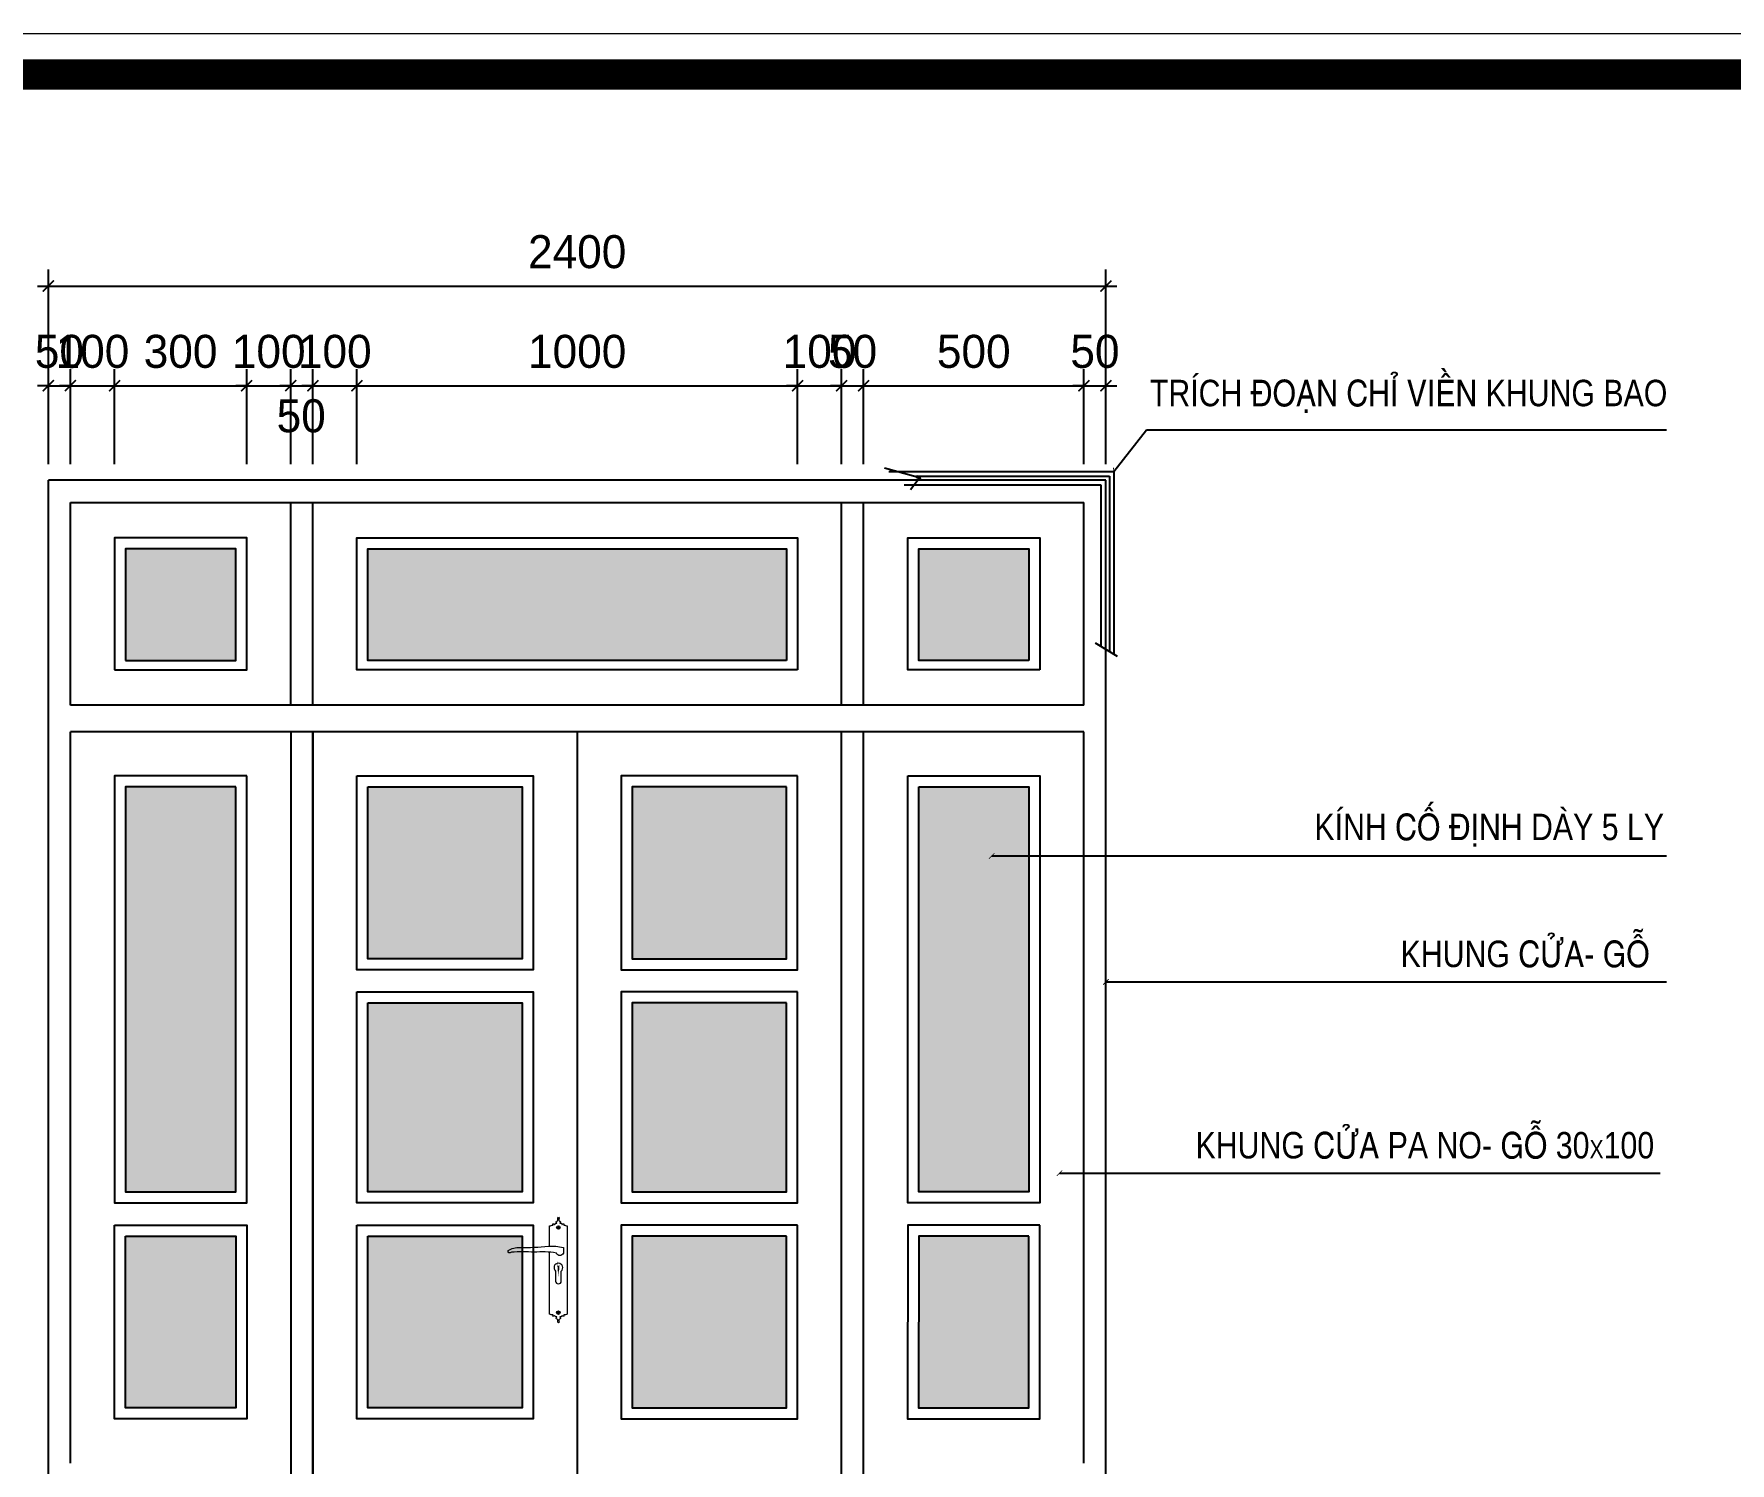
# Model space of a CAD drawing. Header units: millimetres. Extents: x 615730 to 2792744, y 139412 to 597571.
# Drawn here: x 1437575 to 1445273, y 297804 to 304290 of the extents above; entities that cross this region are included whole.
import ezdxf

# ---------------------------------------------------------------- set-up
doc = ezdxf.new("R2010")
doc.units = ezdxf.units.MM
doc.header["$MEASUREMENT"] = 0
doc.header["$PDMODE"] = 34
doc.layers.get('0').update_dxf_attribs({"lineweight": 5})
for name, color, linetype in [('DA', 135, 'Continuous'), ('H', 252, 'Continuous'), ('NC', 7, 'Continuous'), ('noi that', 29, 'Continuous'), ('NOITHAT', 144, 'Continuous'), ('VL', 155, 'Continuous')]:
    doc.layers.add(name, color=color, linetype=linetype)
doc.layers.add('thay', color=7, linetype='Continuous', lineweight=15)
doc.styles.add('KC2', font='', dxfattribs={"height": 120})
doc.styles.add('RO', font='ROMANS.SHX', dxfattribs={"height": 120})
doc.styles.add('VNI-AVO', font='vni-roms.shx')
doc.styles.get('KC2').set_extended_font_data('VNI-Helve-Condense')
doc.dimstyles.new('50 CS', dxfattribs={"dimtxt": 150, "dimasz": 50, "dimexe": 75, "dimexo": 0, "dimgap": 80, "dimtad": 1, "dimdec": 0, "dimlfac": 0.5, "dimzin": 12, "dimtxsty": 'VNI-AVO', "dimblk": 'ARCHTICK', "dimcen": 0, "dimdle": 50, "dimclrd": 252, "dimclre": 252, "dimclrt": 2, "dimadec": 0, "dimazin": 0, "dimtfac": 1, "dimtdec": 0, "dimtix": 1, "dimtmove": 2, "dimatfit": 0, "dimldrblk": 'OPEN90', "dimfxl": 1, "dimlwd": -1, "dimlwe": -1, "dimarcsym": 0})
doc.dimstyles.new('TL1-50TRUC', dxfattribs={"dimtxt": 150, "dimasz": 25, "dimexe": 50, "dimexo": 0, "dimgap": 20, "dimtad": 1, "dimdec": 0, "dimlfac": 0.5, "dimdsep": 46, "dimtxsty": 'RO', "dimblk": 'DOT', "dimcen": 100, "dimdle": 50, "dimclrd": 4, "dimclre": 4, "dimclrt": 30, "dimadec": 0, "dimazin": 0, "dimtfac": 1, "dimtdec": 0, "dimtix": 1, "dimtmove": 1, "dimatfit": 3, "dimldrblk": 'ARCHTICK', "dimfxl": 1, "dimtolj": 1, "dimarcsym": 0})

# ---------------------------------------------------------------- blocks, each defined once
blk = doc.blocks.new('KH')
for p, q in [((-8, 103), (-2, 103)), ((-4.9, 100), (-4.9, 105.9)), ((-8, -90.3), (-2, -90.3)), ((-4.9, -87.2), (-4.9, -93.2))]:
    blk.add_line(p, q)
for points, format in [([(-24.9, 60.5), (-24.9, 106.4, -0.071609), (-17.2, 108.3, 0.479125), (-18, 110.4, -0.235926), (-14.6, 111, 0.959415), (-12.5, 110.7, -0.383133), (-10.2, 112.7), (-8.1, 112.7), (-8.1, 113.4), (-9.3, 113.4, -0.653045), (-7.7, 117.5, 0.420902), (-6.1, 121.7, -0.384053), (-4.9, 126.4, -0.384053), (-3.8, 121.7, 0.420902), (-2.1, 117.5, -0.653045), (-0.5, 113.4), (-1.8, 113.4), (-1.8, 112.7), (0.3, 112.7, -0.383133), (2.6, 110.7, 0.959415), (4.8, 111, -0.235926), (8.1, 110.4, 0.479125), (7.4, 108.3, -0.071609), (15.1, 106.4), (15.1, -93.6, -0.071609), (7.4, -95.6, 0.479125), (8.1, -97.7, -0.235926), (4.8, -98.3, 0.959415), (2.6, -97.9, -0.383133), (0.3, -99.9), (-1.8, -99.9), (-1.8, -100.7), (-0.5, -100.7, -0.653045), (-2.1, -104.8, 0.420902), (-3.8, -109, -0.384053), (-4.9, -113.6, -0.384053), (-6.1, -109, 0.420902), (-7.7, -104.8, -0.653045), (-9.3, -100.7), (-8.1, -100.7), (-8.1, -99.9), (-10.2, -99.9, -0.383133), (-12.5, -97.9, 0.959415), (-14.6, -98.3, -0.235926), (-18, -97.7, 0.479125), (-17.2, -95.6, -0.071609), (-24.9, -93.6), (-24.9, 46.9)], "xyb"), ([(-4.8, 16.2, 6, 6, 0), (-4.8, 11.5, 4, 3, 0), (-4.8, 3.2, 1.8, 0.8, 0), (-4.8, -4.9, 1, 1.2, 0), (-4.8, -7.9, 1.2, 1.2, 0)], "xyseb")]:
    blk.add_lwpolyline(points, format=format)
blk.add_lwpolyline([(-9.5, 45, 0.067822), (-59.8, 46.7, 0.044011), (-111.6, 46.7, -0.789754), (-119.2, 50.9, -0.143435), (-92.2, 57.5, 0.029716), (-27.7, 60.3, -0.075751), (6.4, 57.7), (6.4, 44.8, -0.717442)], format="xyb", close=True)
for points in [[(-11.2, 4.2), (-11.2, -18.5)], [(1.6, -18.5), (1.6, 4.2)]]:
    blk.add_lwpolyline(points)
for centre in [(-4.9, 103), (-4.9, -90.3)]:
    blk.add_circle(centre, 3.92)
for centre, radius, start, end in [((-4.8, 11.8), 9.94, 309.9002, 230.0998), ((-4.8, -18.5), 6.38, 180, 0)]:
    blk.add_arc(centre, radius, start, end)
blk = doc.blocks.new('_ARCHTICK')
at = {"color": 0, "linetype": 'ByBlock', "const_width": 0.15}
blk.add_lwpolyline([(-0.5, -0.5), (0.5, 0.5)], dxfattribs=at)
blk = doc.blocks.new('*D2042')
at = {"layer": 'DEFPOINTS', "color": 0, "ltscale": 10, "transparency": 16777216}
for p in [(1437740.3, 302693.3), (1437640.3, 302337.5), (1437740.3, 302337.5)]:
    blk.add_point(p, dxfattribs=at)
at = {"layer": 'VL', "color": 252, "ltscale": 10, "transparency": 16777216}
for p, q in [((1437640.3, 302337.5), (1437640.3, 302768.3)), ((1437740.3, 302337.5), (1437740.3, 302768.3)), ((1437640.3, 302693.3), (1437590.3, 302693.3)), ((1437640.3, 302693.3), (1437740.3, 302693.3)), ((1437740.3, 302693.3), (1437790.3, 302693.3))]:
    blk.add_line(p, q, dxfattribs=at)
at = {"layer": 'VL', "color": 252, "ltscale": 10, "transparency": 16777216, "xscale": 50, "yscale": 50, "zscale": 50}
blk.add_blockref('_ARCHTICK', (1437640.3, 302693.3), dxfattribs=at)
at = {"layer": 'VL', "color": 252, "ltscale": 10, "transparency": 16777216, "xscale": 50, "yscale": 50, "zscale": 50, "rotation": 180}
blk.add_blockref('_ARCHTICK', (1437740.3, 302693.3), dxfattribs=at)
at = {"layer": 'VL', "color": 2, "ltscale": 10, "transparency": 16777216, "insert": (1437690.3, 302848.3), "char_height": 150, "attachment_point": 5, "style": 'VNI-AVO'}
blk.add_mtext('50', dxfattribs=at)
blk = doc.blocks.new('_Open90')
at = {"color": 0, "linetype": 'ByBlock', "lineweight": -2}
for p, q in [((0, 0), (-1, 0)), ((-0.5, 0.5), (0, 0)), ((0, 0), (-0.5, -0.5))]:
    blk.add_line(p, q, dxfattribs=at)
blk = doc.blocks.new('*D2043')
at = {"layer": 'DEFPOINTS', "color": 0, "ltscale": 10, "transparency": 16777216}
for p in [(1437940.3, 302693.3), (1437740.3, 302337.5), (1437940.3, 302337.5)]:
    blk.add_point(p, dxfattribs=at)
at = {"layer": 'VL', "color": 252, "ltscale": 10, "transparency": 16777216}
for p, q in [((1437740.3, 302337.5), (1437740.3, 302768.3)), ((1437940.3, 302337.5), (1437940.3, 302768.3)), ((1437740.3, 302693.3), (1437690.3, 302693.3)), ((1437740.3, 302693.3), (1437940.3, 302693.3)), ((1437940.3, 302693.3), (1437990.3, 302693.3))]:
    blk.add_line(p, q, dxfattribs=at)
at = {"layer": 'VL', "color": 252, "ltscale": 10, "transparency": 16777216, "xscale": 50, "yscale": 50, "zscale": 50}
blk.add_blockref('_ARCHTICK', (1437740.3, 302693.3), dxfattribs=at)
at = {"layer": 'VL', "color": 252, "ltscale": 10, "transparency": 16777216, "xscale": 50, "yscale": 50, "zscale": 50, "rotation": 180}
blk.add_blockref('_ARCHTICK', (1437940.3, 302693.3), dxfattribs=at)
at = {"layer": 'VL', "color": 2, "ltscale": 10, "transparency": 16777216, "insert": (1437840.3, 302848.3), "char_height": 150, "attachment_point": 5, "style": 'VNI-AVO'}
blk.add_mtext('100', dxfattribs=at)
blk = doc.blocks.new('*D2044')
at = {"layer": 'DEFPOINTS', "color": 0, "ltscale": 10, "transparency": 16777216}
for p in [(1438540.3, 302693.3), (1437940.3, 302337.5), (1438540.3, 302337.5)]:
    blk.add_point(p, dxfattribs=at)
at = {"layer": 'VL', "color": 252, "ltscale": 10, "transparency": 16777216}
for p, q in [((1437940.3, 302337.5), (1437940.3, 302768.3)), ((1438540.3, 302337.5), (1438540.3, 302768.3)), ((1437890.3, 302693.3), (1438590.3, 302693.3))]:
    blk.add_line(p, q, dxfattribs=at)
at = {"layer": 'VL', "color": 252, "ltscale": 10, "transparency": 16777216, "xscale": 50, "yscale": 50, "zscale": 50, "rotation": 180}
blk.add_blockref('_ARCHTICK', (1437940.3, 302693.3), dxfattribs=at)
at = {"layer": 'VL', "color": 252, "ltscale": 10, "transparency": 16777216, "xscale": 50, "yscale": 50, "zscale": 50}
blk.add_blockref('_ARCHTICK', (1438540.3, 302693.3), dxfattribs=at)
at = {"layer": 'VL', "color": 2, "ltscale": 10, "transparency": 16777216, "insert": (1438240.3, 302848.3), "char_height": 150, "attachment_point": 5, "style": 'VNI-AVO'}
blk.add_mtext('300', dxfattribs=at)
blk = doc.blocks.new('*D2045')
at = {"layer": 'DEFPOINTS', "color": 0, "ltscale": 10, "transparency": 16777216}
for p in [(1438740.3, 302693.3), (1438540.3, 302337.5), (1438740.3, 302337.5)]:
    blk.add_point(p, dxfattribs=at)
at = {"layer": 'VL', "color": 252, "ltscale": 10, "transparency": 16777216}
for p, q in [((1438540.3, 302337.5), (1438540.3, 302768.3)), ((1438740.3, 302337.5), (1438740.3, 302768.3)), ((1438540.3, 302693.3), (1438490.3, 302693.3)), ((1438540.3, 302693.3), (1438740.3, 302693.3)), ((1438740.3, 302693.3), (1438790.3, 302693.3))]:
    blk.add_line(p, q, dxfattribs=at)
at = {"layer": 'VL', "color": 252, "ltscale": 10, "transparency": 16777216, "xscale": 50, "yscale": 50, "zscale": 50}
blk.add_blockref('_ARCHTICK', (1438540.3, 302693.3), dxfattribs=at)
at = {"layer": 'VL', "color": 252, "ltscale": 10, "transparency": 16777216, "xscale": 50, "yscale": 50, "zscale": 50, "rotation": 180}
blk.add_blockref('_ARCHTICK', (1438740.3, 302693.3), dxfattribs=at)
at = {"layer": 'VL', "color": 2, "ltscale": 10, "transparency": 16777216, "insert": (1438640.3, 302848.3), "char_height": 150, "attachment_point": 5, "style": 'VNI-AVO'}
blk.add_mtext('100', dxfattribs=at)
blk = doc.blocks.new('*D2046')
at = {"layer": 'DEFPOINTS', "color": 0, "ltscale": 10, "transparency": 16777216}
for p in [(1438840.3, 302693.3), (1438740.3, 302337.5), (1438840.3, 302337.5)]:
    blk.add_point(p, dxfattribs=at)
at = {"layer": 'VL', "color": 252, "ltscale": 10, "transparency": 16777216}
for p, q in [((1438740.3, 302337.5), (1438740.3, 302768.3)), ((1438840.3, 302337.5), (1438840.3, 302768.3)), ((1438740.3, 302693.3), (1438690.3, 302693.3)), ((1438740.3, 302693.3), (1438840.3, 302693.3)), ((1438840.3, 302693.3), (1438890.3, 302693.3))]:
    blk.add_line(p, q, dxfattribs=at)
at = {"layer": 'VL', "color": 252, "ltscale": 10, "transparency": 16777216, "xscale": 50, "yscale": 50, "zscale": 50}
blk.add_blockref('_ARCHTICK', (1438740.3, 302693.3), dxfattribs=at)
at = {"layer": 'VL', "color": 252, "ltscale": 10, "transparency": 16777216, "xscale": 50, "yscale": 50, "zscale": 50, "rotation": 180}
blk.add_blockref('_ARCHTICK', (1438840.3, 302693.3), dxfattribs=at)
at = {"layer": 'VL', "color": 2, "ltscale": 10, "transparency": 16777216, "insert": (1438787.7, 302555.9), "char_height": 150, "attachment_point": 5, "style": 'VNI-AVO'}
blk.add_mtext('50', dxfattribs=at)
blk = doc.blocks.new('*D2047')
at = {"layer": 'DEFPOINTS', "color": 0, "ltscale": 10, "transparency": 16777216}
for p in [(1439040, 302693.3), (1438840.3, 302337.5), (1439040, 302337.5)]:
    blk.add_point(p, dxfattribs=at)
at = {"layer": 'VL', "color": 252, "ltscale": 10, "transparency": 16777216}
for p, q in [((1438840.3, 302337.5), (1438840.3, 302768.3)), ((1439040, 302337.5), (1439040, 302768.3)), ((1438840.3, 302693.3), (1438790.3, 302693.3)), ((1438840.3, 302693.3), (1439040, 302693.3)), ((1439040, 302693.3), (1439090, 302693.3))]:
    blk.add_line(p, q, dxfattribs=at)
at = {"layer": 'VL', "color": 252, "ltscale": 10, "transparency": 16777216, "xscale": 50, "yscale": 50, "zscale": 50}
blk.add_blockref('_ARCHTICK', (1438840.3, 302693.3), dxfattribs=at)
at = {"layer": 'VL', "color": 252, "ltscale": 10, "transparency": 16777216, "xscale": 50, "yscale": 50, "zscale": 50, "rotation": 180}
blk.add_blockref('_ARCHTICK', (1439040, 302693.3), dxfattribs=at)
at = {"layer": 'VL', "color": 2, "ltscale": 10, "transparency": 16777216, "insert": (1438940.1, 302848.3), "char_height": 150, "attachment_point": 5, "style": 'VNI-AVO'}
blk.add_mtext('100', dxfattribs=at)
blk = doc.blocks.new('*D2048')
at = {"layer": 'DEFPOINTS', "color": 0, "ltscale": 10, "transparency": 16777216}
for p in [(1441040.6, 302693.3), (1439040, 302337.5), (1441040.6, 302337.5)]:
    blk.add_point(p, dxfattribs=at)
at = {"layer": 'VL', "color": 252, "ltscale": 10, "transparency": 16777216}
for p, q in [((1439040, 302337.5), (1439040, 302768.3)), ((1441040.6, 302337.5), (1441040.6, 302768.3)), ((1438990, 302693.3), (1441090.6, 302693.3))]:
    blk.add_line(p, q, dxfattribs=at)
at = {"layer": 'VL', "color": 252, "ltscale": 10, "transparency": 16777216, "xscale": 50, "yscale": 50, "zscale": 50, "rotation": 180}
blk.add_blockref('_ARCHTICK', (1439040, 302693.3), dxfattribs=at)
at = {"layer": 'VL', "color": 252, "ltscale": 10, "transparency": 16777216, "xscale": 50, "yscale": 50, "zscale": 50}
blk.add_blockref('_ARCHTICK', (1441040.6, 302693.3), dxfattribs=at)
at = {"layer": 'VL', "color": 2, "ltscale": 10, "transparency": 16777216, "insert": (1440040.3, 302848.3), "char_height": 150, "attachment_point": 5, "style": 'VNI-AVO'}
blk.add_mtext('1000', dxfattribs=at)
blk = doc.blocks.new('*D2049')
at = {"layer": 'DEFPOINTS', "color": 0, "ltscale": 10, "transparency": 16777216}
for p in [(1441240.3, 302693.3), (1441040.6, 302337.5), (1441240.3, 302337.5)]:
    blk.add_point(p, dxfattribs=at)
at = {"layer": 'VL', "color": 252, "ltscale": 10, "transparency": 16777216}
for p, q in [((1441040.6, 302337.5), (1441040.6, 302768.3)), ((1441240.3, 302337.5), (1441240.3, 302768.3)), ((1441040.6, 302693.3), (1440990.6, 302693.3)), ((1441040.6, 302693.3), (1441240.3, 302693.3)), ((1441240.3, 302693.3), (1441290.3, 302693.3))]:
    blk.add_line(p, q, dxfattribs=at)
at = {"layer": 'VL', "color": 252, "ltscale": 10, "transparency": 16777216, "xscale": 50, "yscale": 50, "zscale": 50}
blk.add_blockref('_ARCHTICK', (1441040.6, 302693.3), dxfattribs=at)
at = {"layer": 'VL', "color": 252, "ltscale": 10, "transparency": 16777216, "xscale": 50, "yscale": 50, "zscale": 50, "rotation": 180}
blk.add_blockref('_ARCHTICK', (1441240.3, 302693.3), dxfattribs=at)
at = {"layer": 'VL', "color": 2, "ltscale": 10, "transparency": 16777216, "insert": (1441140.4, 302848.3), "char_height": 150, "attachment_point": 5, "style": 'VNI-AVO'}
blk.add_mtext('100', dxfattribs=at)
blk = doc.blocks.new('*D2050')
at = {"layer": 'DEFPOINTS', "color": 0, "ltscale": 10, "transparency": 16777216}
for p in [(1441340.3, 302693.3), (1441240.3, 302337.5), (1441340.3, 302337.5)]:
    blk.add_point(p, dxfattribs=at)
at = {"layer": 'VL', "color": 252, "ltscale": 10, "transparency": 16777216}
for p, q in [((1441240.3, 302337.5), (1441240.3, 302768.3)), ((1441340.3, 302337.5), (1441340.3, 302768.3)), ((1441240.3, 302693.3), (1441190.3, 302693.3)), ((1441240.3, 302693.3), (1441340.3, 302693.3)), ((1441340.3, 302693.3), (1441390.3, 302693.3))]:
    blk.add_line(p, q, dxfattribs=at)
at = {"layer": 'VL', "color": 252, "ltscale": 10, "transparency": 16777216, "xscale": 50, "yscale": 50, "zscale": 50}
blk.add_blockref('_ARCHTICK', (1441240.3, 302693.3), dxfattribs=at)
at = {"layer": 'VL', "color": 252, "ltscale": 10, "transparency": 16777216, "xscale": 50, "yscale": 50, "zscale": 50, "rotation": 180}
blk.add_blockref('_ARCHTICK', (1441340.3, 302693.3), dxfattribs=at)
at = {"layer": 'VL', "color": 2, "ltscale": 10, "transparency": 16777216, "insert": (1441290.3, 302848.3), "char_height": 150, "attachment_point": 5, "style": 'VNI-AVO'}
blk.add_mtext('50', dxfattribs=at)
blk = doc.blocks.new('*D2051')
at = {"layer": 'DEFPOINTS', "color": 0, "ltscale": 10, "transparency": 16777216}
for p in [(1442340.3, 302693.3), (1441340.3, 302337.5), (1442340.3, 302337.5)]:
    blk.add_point(p, dxfattribs=at)
at = {"layer": 'VL', "color": 252, "ltscale": 10, "transparency": 16777216}
for p, q in [((1441340.3, 302337.5), (1441340.3, 302768.3)), ((1442340.3, 302337.5), (1442340.3, 302768.3)), ((1441290.3, 302693.3), (1442390.3, 302693.3))]:
    blk.add_line(p, q, dxfattribs=at)
at = {"layer": 'VL', "color": 252, "ltscale": 10, "transparency": 16777216, "xscale": 50, "yscale": 50, "zscale": 50, "rotation": 180}
blk.add_blockref('_ARCHTICK', (1441340.3, 302693.3), dxfattribs=at)
at = {"layer": 'VL', "color": 252, "ltscale": 10, "transparency": 16777216, "xscale": 50, "yscale": 50, "zscale": 50}
blk.add_blockref('_ARCHTICK', (1442340.3, 302693.3), dxfattribs=at)
at = {"layer": 'VL', "color": 2, "ltscale": 10, "transparency": 16777216, "insert": (1441840.3, 302848.3), "char_height": 150, "attachment_point": 5, "style": 'VNI-AVO'}
blk.add_mtext('500', dxfattribs=at)
blk = doc.blocks.new('*D2052')
at = {"layer": 'DEFPOINTS', "color": 0, "ltscale": 10, "transparency": 16777216}
for p in [(1442440.3, 302693.3), (1442340.3, 302337.5), (1442440.3, 302337.5)]:
    blk.add_point(p, dxfattribs=at)
at = {"layer": 'VL', "color": 252, "ltscale": 10, "transparency": 16777216}
for p, q in [((1442340.3, 302337.5), (1442340.3, 302768.3)), ((1442440.3, 302337.5), (1442440.3, 302768.3)), ((1442340.3, 302693.3), (1442290.3, 302693.3)), ((1442340.3, 302693.3), (1442440.3, 302693.3)), ((1442440.3, 302693.3), (1442490.3, 302693.3))]:
    blk.add_line(p, q, dxfattribs=at)
at = {"layer": 'VL', "color": 252, "ltscale": 10, "transparency": 16777216, "xscale": 50, "yscale": 50, "zscale": 50}
blk.add_blockref('_ARCHTICK', (1442340.3, 302693.3), dxfattribs=at)
at = {"layer": 'VL', "color": 252, "ltscale": 10, "transparency": 16777216, "xscale": 50, "yscale": 50, "zscale": 50, "rotation": 180}
blk.add_blockref('_ARCHTICK', (1442440.3, 302693.3), dxfattribs=at)
at = {"layer": 'VL', "color": 2, "ltscale": 10, "transparency": 16777216, "insert": (1442390.3, 302848.3), "char_height": 150, "attachment_point": 5, "style": 'VNI-AVO'}
blk.add_mtext('50', dxfattribs=at)
blk = doc.blocks.new('*D2053')
at = {"layer": 'DEFPOINTS', "color": 0, "ltscale": 10, "transparency": 16777216}
for p in [(1442440.3, 303145.7), (1437640.3, 302337.5), (1442440.3, 302337.5)]:
    blk.add_point(p, dxfattribs=at)
at = {"layer": 'VL', "color": 252, "ltscale": 10, "transparency": 16777216}
for p, q in [((1437640.3, 302337.5), (1437640.3, 303220.7)), ((1442440.3, 302337.5), (1442440.3, 303220.7)), ((1437590.3, 303145.7), (1442490.3, 303145.7))]:
    blk.add_line(p, q, dxfattribs=at)
at = {"layer": 'VL', "color": 252, "ltscale": 10, "transparency": 16777216, "xscale": 50, "yscale": 50, "zscale": 50, "rotation": 180}
blk.add_blockref('_ARCHTICK', (1437640.3, 303145.7), dxfattribs=at)
at = {"layer": 'VL', "color": 252, "ltscale": 10, "transparency": 16777216, "xscale": 50, "yscale": 50, "zscale": 50}
blk.add_blockref('_ARCHTICK', (1442440.3, 303145.7), dxfattribs=at)
at = {"layer": 'VL', "color": 2, "ltscale": 10, "transparency": 16777216, "insert": (1440040.3, 303300.7), "char_height": 150, "attachment_point": 5, "style": 'VNI-AVO'}
blk.add_mtext('2400', dxfattribs=at)
blk = doc.blocks.new('_DOT')
at = {"color": 0, "linetype": 'ByBlock'}
blk.add_line((-0.5, 0), (-1, 0), dxfattribs=at)
at = {"color": 0, "linetype": 'ByBlock', "const_width": 0.5}
blk.add_lwpolyline([(-0.25, 0, 1), (0.25, 0, 1)], format="xyb", close=True, dxfattribs=at)

msp = doc.modelspace()

# ---------------------------------------------------------------- hatches: boundary and pattern name
at = {"layer": 'noi that'}
h = msp.add_hatch(color=5, dxfattribs=at)
h.set_gradient(color1=(0, 0, 255), one_color=1, tint=1, name='CURVED')
h.paths.add_polyline_path([(1437990.3, 301446), (1438490.3, 301446), (1438490.3, 301953.2), (1437990.3, 301953.2)])
h.paths.add_polyline_path([(1440990.6, 301446), (1439090, 301446), (1439090, 301953.2), (1440990.6, 301953.2)])
h.paths.add_polyline_path([(1439090.3, 300873.3), (1439790.8, 300873.3), (1439790.8, 300093), (1439090.3, 300093)])
h.paths.add_polyline_path([(1438490.3, 300873.3), (1437990.3, 300873.3), (1437990.3, 299034.4), (1438490.3, 299034.4)])
h.paths.add_polyline_path([(1437990.3, 298834.4), (1438490.9, 298834.4), (1438490.9, 298054), (1437990.3, 298054)])
h.paths.add_polyline_path([(1439090.3, 298834.4), (1439790.9, 298834.4), (1439790.9, 298054), (1439090.3, 298054)])
h.paths.add_polyline_path([(1439090.3, 299893), (1439790.8, 299893), (1439790.9, 299034.4), (1439090.3, 299034.4)])
h.paths.add_polyline_path([(1440990.3, 299893), (1440289.7, 299893), (1440289.8, 299034.4), (1440990.3, 299034.4)])
h.paths.add_polyline_path([(1440990.3, 300873.3), (1440289.7, 300873.3), (1440289.7, 300093), (1440990.3, 300093)])
h.paths.add_polyline_path([(1442090.3, 301446), (1441590.3, 301446), (1441590.3, 301953.2), (1442090.3, 301953.2)])
h.paths.add_polyline_path([(1442090.9, 298834.4), (1441590.3, 298834.4), (1441589.8, 298054), (1442090.3, 298054)])
h.paths.add_polyline_path([(1440990.3, 298834.4), (1440289.8, 298834.4), (1440289.8, 298054), (1440990.3, 298054)])
h = msp.add_hatch(color=5, dxfattribs=at)
h.set_gradient(color1=(0, 0, 255), one_color=1, tint=1, name='CURVED')
h.paths.add_polyline_path([(1441590.3, 300873.3), (1442090.3, 300873.3), (1442090.9, 299034.4), (1441590.9, 299034.4)])

# ---------------------------------------------------------------- linework, layer by layer
at = {"layer": 'DA'}
for p, q in [((1442440.3, 302264.1), (1437640.3, 302264.1)), ((1437640.3, 297704), (1437640.3, 302264.1)), ((1442440.3, 297704), (1442440.3, 302264.1)), ((1437740.3, 302164.1), (1442340.3, 302164.1)), ((1437740.3, 301243.3), (1437740.3, 302164.1)), ((1438740.3, 301243.3), (1438740.3, 302164.1)), ((1438840.3, 301243.3), (1438840.3, 302164.1)), ((1441240.3, 301243.3), (1441240.3, 302164.1)), ((1441340.3, 301243.3), (1441340.3, 302164.1)), ((1442340.3, 301243.3), (1442340.3, 302164.1)), ((1442340.3, 301243.3), (1437740.3, 301243.3)), ((1442340.3, 301123.3), (1437740.3, 301123.3)), ((1437740.3, 297804), (1437740.3, 301123.3)), ((1438740.3, 301123.3), (1438740.3, 296164.1)), ((1438840.3, 296164.1), (1438840.3, 301123.3)), ((1438840.3, 301123.3), (1438840.3, 296164.1)), ((1440040.3, 301123.3), (1440040.3, 296164.1)), ((1440040.3, 301123.3), (1440040.3, 296164.1)), ((1441240.3, 296164.1), (1441240.3, 301123.3)), ((1441340.3, 296164.1), (1441340.3, 301123.3)), ((1442340.3, 297804), (1442340.3, 301123.3))]:
    msp.add_line(p, q, dxfattribs=at)
for points in [[(1438540.3, 300923.3), (1437940.3, 300923.3), (1437940.3, 298984.4), (1438540.3, 298984.4)], [(1438540.3, 300923.3), (1437940.3, 300923.3), (1437940.3, 298984.4), (1438540.3, 298984.4)], [(1439040.3, 300923.3), (1439840.8, 300923.3), (1439840.8, 300043), (1439040.3, 300043)], [(1441040.3, 300923.3), (1440239.7, 300923.3), (1440239.7, 300043), (1441040.3, 300043)], [(1441540.3, 300923.3), (1442140.3, 300923.3), (1442140.9, 298984.4), (1441540.9, 298984.4)], [(1441540.3, 300923.3), (1442140.3, 300923.3), (1442140.9, 298984.4), (1441540.9, 298984.4)], [(1439040.3, 299943), (1439840.8, 299943), (1439840.9, 298984.4), (1439040.3, 298984.4)], [(1439040.3, 299943), (1439840.8, 299943), (1439840.9, 298984.4), (1439040.3, 298984.4)], [(1441040.3, 299943), (1440239.7, 299943), (1440239.8, 298984.4), (1441040.3, 298984.4)], [(1441040.3, 299943), (1440239.7, 299943), (1440239.8, 298984.4), (1441040.3, 298984.4)], [(1437940.3, 298884.4), (1438540.9, 298884.4), (1438540.9, 298004), (1437940.3, 298004)], [(1439040.3, 298884.4), (1439840.9, 298884.4), (1439840.9, 298004), (1439040.3, 298004)], [(1441040.3, 298884.4), (1440239.8, 298884.4), (1440239.8, 298004), (1441040.3, 298004)], [(1442140.9, 298884.4), (1441540.3, 298884.4), (1441539.8, 298004), (1442140.3, 298004)]]:
    msp.add_lwpolyline(points, close=True, dxfattribs=at)
at = {"layer": 'H', "const_width": 138.2}
msp.add_lwpolyline([(1425933.3, 285120.6), (1452936.2, 285120.6), (1452936.2, 304105.6), (1425933.3, 304105.6)], close=True, dxfattribs=at)
at = {"layer": 'H'}
for points in [[(1437940.3, 301403.2), (1438540.3, 301403.2), (1438540.3, 302003.2), (1437940.3, 302003.2)], [(1441040.6, 301403.2), (1439040, 301403.2), (1439040, 302003.2), (1441040.6, 302003.2)], [(1442140.3, 301403.2), (1441540.3, 301403.2), (1441540.3, 302003.2), (1442140.3, 302003.2)]]:
    msp.add_lwpolyline(points, close=True, dxfattribs=at)
at = {"layer": 'NC', "linetype": 'Continuous', "ltscale": 20}
for p, q in [((1441435.1, 302320.6), (1441582.7, 302280.2)), ((1441454.3, 302303.3), (1442476.4, 302303.3)), ((1441524.9, 302243.3), (1442416.4, 302243.3)), ((1441591.9, 302272.4), (1441552.8, 302220.6)), ((1441577.8, 302283.3), (1442456.4, 302283.3)), ((1441578.8, 302277.6), (1441588.3, 302284)), ((1441600.8, 302275.3), (1441578.8, 302277.6)), ((1441579.8, 302268.4), (1441600.8, 302275.3)), ((1442416.4, 302243.3), (1442416.4, 301511.3)), ((1442456.4, 302283.3), (1442456.4, 301487.4)), ((1442476.4, 302303.3), (1442476.4, 301475.5)), ((1442493.1, 301465.2), (1442393.1, 301524.8))]:
    msp.add_line(p, q, dxfattribs=at)
at = {"layer": 'NOITHAT'}
for points in [[(1437990.3, 301446), (1438490.3, 301446), (1438490.3, 301953.2), (1437990.3, 301953.2)], [(1440990.6, 301446), (1439090, 301446), (1439090, 301953.2), (1440990.6, 301953.2)], [(1442090.3, 301446), (1441590.3, 301446), (1441590.3, 301953.2), (1442090.3, 301953.2)], [(1438490.3, 300873.3), (1437990.3, 300873.3), (1437990.3, 299034.4), (1438490.3, 299034.4)], [(1438490.3, 300873.3), (1437990.3, 300873.3), (1437990.3, 299034.4), (1438490.3, 299034.4)], [(1439090.3, 300873.3), (1439790.8, 300873.3), (1439790.8, 300093), (1439090.3, 300093)], [(1440990.3, 300873.3), (1440289.7, 300873.3), (1440289.7, 300093), (1440990.3, 300093)], [(1441590.3, 300873.3), (1442090.3, 300873.3), (1442090.9, 299034.4), (1441590.9, 299034.4)], [(1441590.3, 300873.3), (1442090.3, 300873.3), (1442090.9, 299034.4), (1441590.9, 299034.4)], [(1439090.3, 299893), (1439790.8, 299893), (1439790.9, 299034.4), (1439090.3, 299034.4)], [(1439090.3, 299893), (1439790.8, 299893), (1439790.9, 299034.4), (1439090.3, 299034.4)], [(1440990.3, 299893), (1440289.7, 299893), (1440289.8, 299034.4), (1440990.3, 299034.4)], [(1440990.3, 299893), (1440289.7, 299893), (1440289.8, 299034.4), (1440990.3, 299034.4)], [(1437990.3, 298834.4), (1438490.9, 298834.4), (1438490.9, 298054), (1437990.3, 298054)], [(1439090.3, 298834.4), (1439790.9, 298834.4), (1439790.9, 298054), (1439090.3, 298054)], [(1440990.3, 298834.4), (1440289.8, 298834.4), (1440289.8, 298054), (1440990.3, 298054)], [(1442090.9, 298834.4), (1441590.3, 298834.4), (1441589.8, 298054), (1442090.3, 298054)]]:
    msp.add_lwpolyline(points, close=True, dxfattribs=at)
at = {"layer": 'thay', "linetype": 'Continuous'}
msp.add_lwpolyline([(1425749, 284936.3), (1453120.5, 284936.3), (1453120.5, 304289.9), (1425749, 304289.9)], close=True, dxfattribs=at)

# ---------------------------------------------------------------- block references
at = {"xscale": 2, "yscale": 2, "zscale": 2}
msp.add_blockref('KH', (1439964.8, 298667.2), dxfattribs=at)

# ---------------------------------------------------------------- texts
at = {"layer": 'NC', "linetype": 'Continuous', "ltscale": 20, "attachment_point": 3, "style": 'KC2'}
for s, insert, char_height, width in [('TRÍCH ÑOAÏN CHÆ VIEÀN KHUNG BAO', (1444988.2, 302720.2), 120, 2834.286), ('KÍNH COÁ ÑÒNH DAØY 5 LY', (1444973, 300751), 120, 2063.157), ('{\\H1.2x;KHUNG CÖÛA- GOÃ }', (1444908.2, 300174.9), 100, 2063.157), ('{\\H1.2x;KHUNG CÖÛA PA NO- GOÃ 30\\H0.7x;X\\H1.429x;100}', (1444928.4, 299306.5), 100, 2317.414)]:
    msp.add_mtext(s, dxfattribs=dict(at, insert=insert, char_height=char_height, width=width))

# ---------------------------------------------------------------- dimensions: what is measured, and where the dimension line sits
at = {"layer": 'VL', "ltscale": 10}
for base, p1, p2, picture, middle in [((1442440.3, 303145.7), (1437640.3, 302337.5), (1442440.3, 302337.5), '*D2053', (1440040.3, 303300.7)), ((1437740.3, 302693.3), (1437640.3, 302337.5), (1437740.3, 302337.5), '*D2042', (1437690.3, 302848.3)), ((1437940.3, 302693.3), (1437740.3, 302337.5), (1437940.3, 302337.5), '*D2043', (1437840.3, 302848.3)), ((1438540.3, 302693.3), (1437940.3, 302337.5), (1438540.3, 302337.5), '*D2044', (1438240.3, 302848.3)), ((1438740.3, 302693.3), (1438540.3, 302337.5), (1438740.3, 302337.5), '*D2045', (1438640.3, 302848.3)), ((1439040, 302693.3), (1438840.3, 302337.5), (1439040, 302337.5), '*D2047', (1438940.1, 302848.3)), ((1441040.6, 302693.3), (1439040, 302337.5), (1441040.6, 302337.5), '*D2048', (1440040.3, 302848.3)), ((1441240.3, 302693.3), (1441040.6, 302337.5), (1441240.3, 302337.5), '*D2049', (1441140.4, 302848.3)), ((1441340.3, 302693.3), (1441240.3, 302337.5), (1441340.3, 302337.5), '*D2050', (1441290.3, 302848.3)), ((1442340.3, 302693.3), (1441340.3, 302337.5), (1442340.3, 302337.5), '*D2051', (1441840.3, 302848.3)), ((1442440.3, 302693.3), (1442340.3, 302337.5), (1442440.3, 302337.5), '*D2052', (1442390.3, 302848.3))]:
    dim = msp.add_linear_dim(base=base, p1=p1, p2=p2, dimstyle='50 CS', dxfattribs=at)
    dim.commit()
    dim.dimension.update_dxf_attribs({"geometry": picture, "text_midpoint": middle})
dim = msp.add_linear_dim(base=(1438840.3, 302693.3), p1=(1438740.3, 302337.5), p2=(1438840.3, 302337.5), dimstyle='50 CS', dxfattribs=at)
dim.commit()
dim.dimension.update_dxf_attribs({"geometry": '*D2046', "text_midpoint": (1438787.7, 302555.9), "dimtype": 160})

# ---------------------------------------------------------------- leaders
at = {"layer": 'NC', "color": 119, "linetype": 'Continuous', "ltscale": 20}
msp.add_leader([(1442476.4, 302303.3), (1442624.4, 302492.5), (1444983.8, 302492.5)], dimstyle='TL1-50TRUC', override={"dimgap": 20, "dimtad": 0}, dxfattribs=at)
at = {"layer": 'NC', "linetype": 'Continuous', "ltscale": 20}
msp.add_leader([(1442229.8, 299119.7), (1444956, 299119.7)], dimstyle='TL1-50TRUC', override={"dimgap": 20, "dimtad": 0}, dxfattribs=at)
at = {"layer": 'noi that', "color": 119, "linetype": 'Continuous', "ltscale": 20}
msp.add_leader([(1441922, 300559.2), (1444983.8, 300559.2)], dimstyle='TL1-50TRUC', override={"dimgap": 20, "dimtad": 0}, dxfattribs=at)
at = {"layer": 'noi that'}
msp.add_leader([(1442440.3, 299988.1), (1444983.8, 299988.1)], dimstyle='TL1-50TRUC', override={"dimgap": 20, "dimtad": 0}, dxfattribs=at)

doc.saveas('drawing.dxf')
